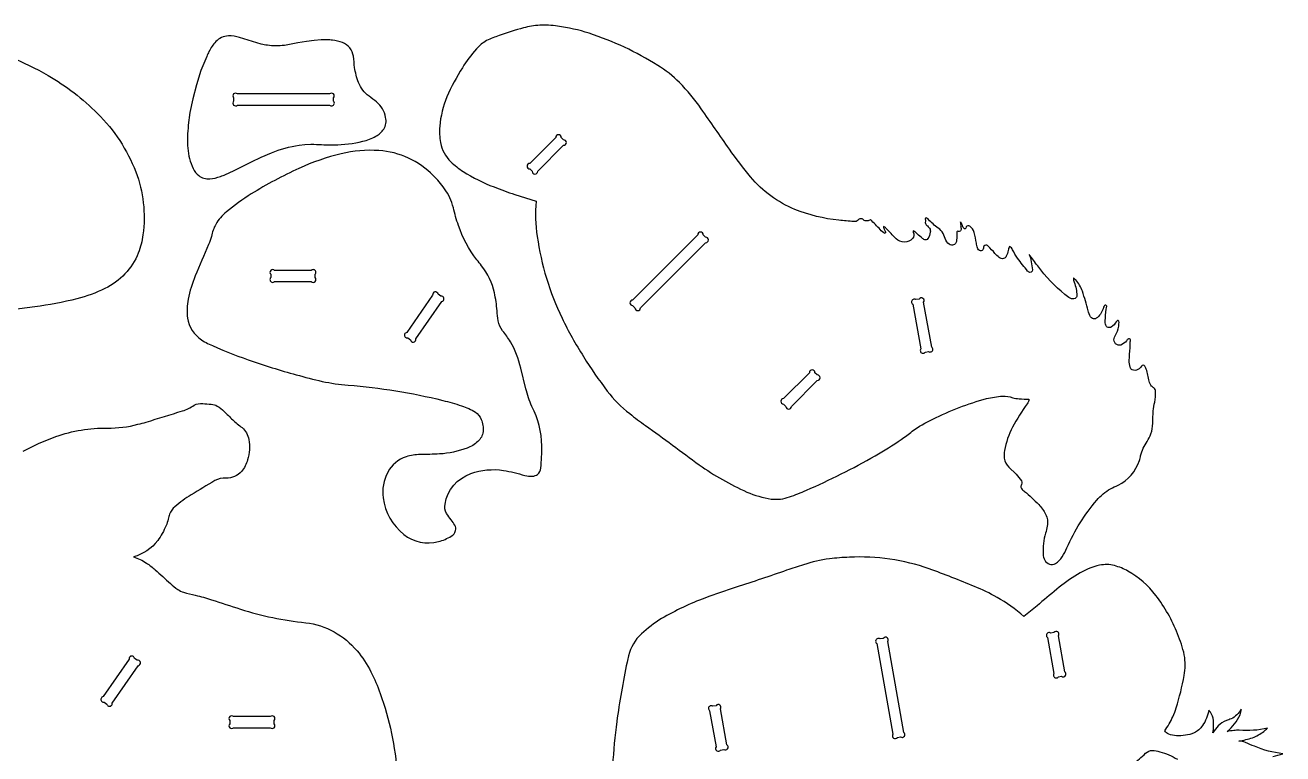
# Model space of a CAD drawing. Extents: x 34.6 to 62, y 23.4 to 47.1.
# Drawn here: x 46.12 to 60.29, y 38.92 to 47.12 of the extents above; entities that cross this region are included whole.
import ezdxf

# ---------------------------------------------------------------- set-up
doc = ezdxf.new("R2010")
doc.units = 0
doc.header["$MEASUREMENT"] = 0
doc.layers.get('0').update_dxf_attribs({"linetype": 'CONTINUOUS'})

msp = doc.modelspace()

# ---------------------------------------------------------------- linework, layer by layer
for points in [[(55.565, 44.932, 0.472542), (55.505, 44.927, -0.22285), (55.456, 44.912, 0.001624), (55.288, 44.926, -0.068121), (54.793, 45.048, -0.12294), (54.294, 45.415, -0.02381), (54.055, 45.727, 0.001574), (53.737, 46.181, 0.042264), (53.492, 46.477, 0.057419), (53.247, 46.67, 0.061287), (52.475, 47.031, 0.042216), (52.119, 47.112, 0.038891), (51.918, 47.122, 0.053878), (51.736, 47.092, 0.024246), (51.461, 47.005, 0.039203), (51.32, 46.948, 0.093957), (51.205, 46.855, 0.045786), (51.047, 46.643, 0.044522), (50.873, 46.315, 0.075403), (50.791, 45.984, 0.062755), (50.8, 45.8, 0.154552), (50.916, 45.586, 0.054283), (51.056, 45.476, 0.050589), (51.403, 45.301, 0.012561), (51.638, 45.216), (51.877, 45.14, 0.056962), (51.89, 44.745, 0.077991), (52.17, 43.826, 0.031223), (52.411, 43.392, 0.021695), (52.679, 43.004, 0.066128), (52.932, 42.75, 0.012098), (53.111, 42.616, -0.002903), (53.716, 42.174, 0.051664), (54.251, 41.868, 0.066066), (54.527, 41.789, 0.116399), (54.731, 41.813, 0.018336), (54.922, 41.888, 0.02908), (55.696, 42.276, 0.025635), (55.991, 42.46, 0.007028), (56.113, 42.551, -0.046863), (56.346, 42.688, -0.049175), (56.952, 42.919, -0.041508), (57.131, 42.948, -0.094251), (57.247, 42.929, 0.043478), (57.319, 42.917, 0.002725), (57.429, 42.912, -0.170198), (57.41, 42.862, 0.034561), (57.245, 42.598, 0.075272), (57.154, 42.336, 0.078691), (57.152, 42.248, 0.149428), (57.203, 42.148), (57.284, 42.067, -0.036385), (57.344, 41.993, -0.259667), (57.341, 41.942, 0.278525), (57.347, 41.906, 0.074068), (57.38, 41.875, -0.021462), (57.54, 41.726, -0.070209), (57.617, 41.618, -0.156754), (57.636, 41.485, -0.042814), (57.617, 41.405, 0.083035), (57.589, 41.168, 0.099043), (57.607, 41.1, 0.410108), (57.729, 41.064, 0.121168), (57.804, 41.138, 0.044531), (57.858, 41.241, -0.071518), (58.193, 41.775, -0.083569), (58.349, 41.905, -0.017319), (58.433, 41.945, 0.199218), (58.674, 42.221, 0.033314), (58.688, 42.277, -0.093942), (58.762, 42.438, 0.043112), (58.804, 42.522, 0.07813), (58.824, 42.641, -0.010511), (58.83, 42.781, -0.045257), (58.847, 42.879, 0.050349), (58.856, 43, 0.219237), (58.837, 43.041, -0.050899), (58.811, 43.059, -0.141018), (58.784, 43.114, 0.034098), (58.751, 43.252, 0.04051), (58.736, 43.284, 0.540897), (58.698, 43.286, -0.124694), (58.658, 43.246, -0.224341), (58.593, 43.243, -0.20451), (58.57, 43.273, -0.08534), (58.56, 43.35, -0.022348), (58.568, 43.49, 0.004974), (58.571, 43.559, 0.092324), (58.572, 43.582, 0.465358), (58.55, 43.591, 0.142161), (58.529, 43.57, -0.140197), (58.465, 43.522, -0.573079), (58.389, 43.596, -0.097038), (58.416, 43.655, 0.11842), (58.443, 43.761, 0.177577), (58.441, 43.792, 0.309517), (58.426, 43.798, 0.161792), (58.413, 43.784, -0.100321), (58.357, 43.724, -0.478851), (58.295, 43.747, -0.115052), (58.289, 43.795, -0.031602), (58.301, 43.925, 0.072918), (58.306, 43.958, 0.578926), (58.282, 43.968, 0.123345), (58.271, 43.947, -0.130178), (58.203, 43.833, -0.108216), (58.172, 43.816, -0.318296), (58.124, 43.839, -0.094082), (58.095, 43.909, 0.021518), (58.032, 44.128, 0.09786), (57.957, 44.255, 0.03274), (57.93, 44.28, 0.121912), (57.94, 44.229, -0.083977), (57.969, 44.081, -0.265467), (57.949, 44.045, -0.227759), (57.894, 44.049, -0.073492), (57.835, 44.091, -0.063951), (57.528, 44.412, -0.001993), (57.432, 44.543, -0.065814), (57.454, 44.46, -0.033038), (57.468, 44.369, -0.636537), (57.426, 44.345, -0.1072), (57.415, 44.355, -0.02213), (57.302, 44.499, -0.035849), (57.246, 44.594, 0.147773), (57.212, 44.631, 0.117008), (57.195, 44.588, -0.065461), (57.174, 44.521, -0.186611), (57.143, 44.495, -0.236214), (57.094, 44.507, -0.068673), (57.047, 44.553, 0.019958), (56.97, 44.635, 0.052886), (56.954, 44.647, 0.456459), (56.919, 44.624, -0.036884), (56.914, 44.602, -0.319333), (56.883, 44.583, -0.244637), (56.85, 44.615, -0.054525), (56.838, 44.67, 0.026472), (56.811, 44.789, 0.168091), (56.763, 44.861, 0.460719), (56.724, 44.851), (56.72, 44.836, -0.371112), (56.702, 44.829, -0.176591), (56.68, 44.863, 0.077651), (56.663, 44.902, 0.04134), (56.657, 44.909, -0.077471), (56.66, 44.869, -0.024305), (56.665, 44.824, -0.387706), (56.645, 44.8, 0.04491), (56.627, 44.803, 0.281354), (56.619, 44.795, 0.124384), (56.616, 44.765, -0.072041), (56.612, 44.686, -0.534247), (56.532, 44.656, -0.168584), (56.485, 44.721, 0.199715), (56.391, 44.85, -0.036089), (56.284, 44.947, 0.100537), (56.273, 44.953, 0.324624), (56.26, 44.944, 0.074546), (56.263, 44.933, -0.02832), (56.261, 44.901, 0.217003), (56.278, 44.869, -0.080053), (56.31, 44.837, -0.174452), (56.318, 44.793, -0.120196), (56.292, 44.72, -0.413352), (56.244, 44.711, -0.05516), (56.215, 44.736, -0.039078), (56.158, 44.786, 0.087231), (56.125, 44.806, 0.316019), (56.127, 44.793, -0.317179), (56.117, 44.721, -0.217836), (56.029, 44.681, -0.214543), (55.932, 44.719, 0.00346), (55.819, 44.838, 0.077735), (55.79, 44.857, 0.105778), (55.802, 44.817, -0.064046), (55.813, 44.791, -0.174397), (55.81, 44.778, -0.098785), (55.754, 44.822, 0.010363), (55.644, 44.934, -0.192388), (55.606, 44.919, -0.226857)], [(50.182, 46.084, 0.184781), (50.08, 46.259, 0.011254), (49.995, 46.322, -0.136454), (49.877, 46.477, -0.060758), (49.833, 46.646, -0.002191), (49.819, 46.772, 0.26826), (49.696, 46.926, 0.07219), (49.582, 46.953, 0.020381), (49.523, 46.957), (49.455, 46.956), (49.377, 46.951), (49.29, 46.94), (49.192, 46.924, -0.008983), (49.042, 46.895, -0.07392), (48.85, 46.896, -0.020643), (48.78, 46.91), (48.536, 46.983, 0.078568), (48.411, 47.002, 0.192811), (48.269, 46.937, 0.07529), (48.192, 46.826, 0.019181), (48.166, 46.771), (48.102, 46.612), (48.05, 46.451), (48.009, 46.293), (47.978, 46.14), (47.959, 45.996, 0.044501), (47.953, 45.737, 0.08879), (48.013, 45.509, 0.107011), (48.077, 45.429, 0.188625), (48.201, 45.393, 0.071924), (48.323, 45.42, 0.017438), (48.378, 45.441), (48.469, 45.483), (48.671, 45.584), (48.78, 45.637), (48.896, 45.686, -0.059152), (49.207, 45.772), (49.273, 45.779), (49.339, 45.782), (49.373, 45.782, 0.016769), (49.601, 45.775, 0.054486), (49.925, 45.815, 0.057388), (50.072, 45.872, 0.122302), (50.16, 45.952, 0.205506)], [(48.47, 46.304), (48.47, 46.268, 1), (48.514, 46.223), (49.551, 46.223, 1), (49.595, 46.268), (49.595, 46.304, 1), (49.551, 46.348), (48.514, 46.348, 1)], [(51.807, 45.504), (51.833, 45.478, 1), (51.896, 45.478), (52.187, 45.77, 1), (52.187, 45.832), (52.161, 45.858, 1), (52.098, 45.858), (51.807, 45.567, 1)], [(48.188, 44.652, 0.005788), (48.036, 44.3, 0.04105), (47.957, 44.039, 0.080681), (47.951, 43.826, 0.205977), (48.107, 43.581, 0.045633), (48.177, 43.541, 0.024714), (48.635, 43.356, 0.019689), (49.176, 43.188, 0.014897), (49.468, 43.113, 0.031658), (49.76, 43.071, -0.040976), (50.826, 42.899, -0.01316), (51.038, 42.839, -0.054976), (51.194, 42.767, -0.154932), (51.257, 42.685, -0.144626), (51.281, 42.548, -0.175825), (51.22, 42.435, -0.099375), (51.1, 42.363, -0.072382), (50.789, 42.296, -0.016027), (50.571, 42.29, 0.062085), (50.414, 42.265, 0.198695), (50.206, 42.089, 0.162273), (50.155, 41.801, 0.193611), (50.386, 41.39, 0.234306), (50.776, 41.31, 0.074764), (50.922, 41.371, 0.197809), (50.971, 41.433, 0.189058), (50.961, 41.496, 0.050269), (50.921, 41.555, -0.029541), (50.869, 41.627, -0.189313), (50.851, 41.733, -0.273344), (51.141, 42.075, -0.126468), (51.51, 42.111, -0.037935), (51.75, 42.053, 0.078528), (51.837, 42.045, 0.124111), (51.893, 42.066, 0.210924), (51.931, 42.138, 0.022805), (51.942, 42.387, 0.113445), (51.83, 42.831, -0.045804), (51.761, 43.031), (51.705, 43.262, 0.073707), (51.587, 43.56, 0.03925), (51.5, 43.683, -0.127436), (51.451, 43.796, -0.025077), (51.438, 43.908, 0.032606), (51.408, 44.111, 0.107501), (51.264, 44.414, 0.017551), (51.209, 44.483, -0.087371), (51.002, 44.869, -0.025339), (50.945, 45.068, 0.101212), (50.845, 45.282, 0.048029), (50.72, 45.428, 0.184975), (50.106, 45.711, 0.074535), (49.682, 45.675, 0.050622), (49.206, 45.51, 0.03268), (48.669, 45.223, 0.031792), (48.389, 45.021, 0.086048), (48.268, 44.88, 0.069194), (48.219, 44.745, -0.034224)], [(53.698, 44.762), (52.965, 44.029, 1), (52.965, 43.967), (52.991, 43.941, 1), (53.054, 43.941), (53.787, 44.674, 1), (53.787, 44.736), (53.761, 44.762, 1)], [(48.888, 44.318), (48.888, 44.281, 1), (48.932, 44.237), (49.344, 44.237, 1), (49.388, 44.281), (49.388, 44.318, 1), (49.344, 44.362), (48.932, 44.362, 1)], [(50.712, 44.084), (50.42, 43.663, 1), (50.431, 43.602), (50.461, 43.581, 1), (50.523, 43.592), (50.814, 44.012, 1), (50.803, 44.074), (50.773, 44.095, 1)], [(56.12, 43.982), (56.211, 43.478, 1), (56.263, 43.443), (56.299, 43.449, 1), (56.334, 43.5), (56.243, 44.004, 1), (56.192, 44.039), (56.156, 44.033, 1)], [(54.956, 43.211), (54.665, 42.92, 1), (54.665, 42.858), (54.691, 42.832, 1), (54.754, 42.832), (55.045, 43.123, 1), (55.045, 43.186), (55.019, 43.211, 1)], [(57.639, 40.229), (57.711, 39.824, 1), (57.762, 39.788), (57.798, 39.794, 1), (57.834, 39.845), (57.762, 40.251, 1), (57.711, 40.287), (57.675, 40.28, 1)], [(55.716, 40.162), (55.896, 39.141, 1), (55.947, 39.106), (55.983, 39.112, 1), (56.019, 39.163), (55.839, 40.184, 1), (55.788, 40.22), (55.752, 40.214, 1)], [(47.292, 39.985), (47, 39.565, 1), (47.011, 39.503), (47.041, 39.482, 1), (47.102, 39.493), (47.394, 39.913, 1), (47.383, 39.975), (47.353, 39.996, 1)], [(53.832, 39.406), (53.904, 39, 1), (53.955, 38.964), (53.991, 38.971, 1), (54.027, 39.022), (53.955, 39.427, 1), (53.904, 39.463), (53.868, 39.457, 1)], [(48.47, 39.215), (48.882, 39.215, 1), (48.926, 39.259), (48.926, 39.296, 1), (48.882, 39.34), (48.47, 39.34, 1), (48.426, 39.296), (48.426, 39.259, 1)]]:
    msp.add_lwpolyline(points, format="xyb", close=True)
for points in [[(45.486, 46.917, -0.071157), (46.379, 46.556, -0.063535), (46.937, 46.129, -0.103883), (47.367, 45.473, -0.125822), (47.448, 44.764, -0.058409), (47.396, 44.557, -0.186899), (47.02, 44.159, -0.053724), (46.704, 44.043, -0.029719), (46.229, 43.952), (45.65, 43.876, 0.016937)], [(46.098, 42.326, -0.038158), (46.468, 42.492, -0.087709), (47.047, 42.587, 0.064684), (47.392, 42.63, 0.012478), (47.484, 42.655, 0.001256), (47.894, 42.781, 0.078682), (48.024, 42.845, -0.153023), (48.121, 42.864, 0.00732), (48.218, 42.857, -0.123438), (48.286, 42.835, -0.04468), (48.362, 42.776, -0.006183), (48.459, 42.68, 0.021229), (48.565, 42.593, -0.173316), (48.64, 42.459, -0.124233), (48.626, 42.23, -0.105892), (48.559, 42.1, -0.23034), (48.384, 42.025, 0.138003), (48.257, 41.996, 0.001332), (47.992, 41.836, 0.04333), (47.808, 41.703, 0.107282), (47.748, 41.619, 0.042863), (47.733, 41.562, -0.04307), (47.708, 41.49, -0.063856), (47.614, 41.321, -0.162699), (47.342, 41.138, -0.08012), (47.488, 41.068, -0.035438), (47.586, 40.992, -0.002832), (47.757, 40.838, 0.030554), (47.84, 40.771, 0.073925), (47.906, 40.74, 0.01298), (48.038, 40.707, -0.012643), (48.22, 40.656, -0.003217), (48.546, 40.549, 0.050106), (49.282, 40.397, -0.190981), (49.86, 40.08, -0.060071), (50.016, 39.845, -0.033689), (50.121, 39.6, -0.070329), (50.312, 38.69, 0.000867)], [(60.177, 38.891, 0.02481), (60.29, 38.923, -0.072462), (59.969, 39.006, 0.002512), (59.869, 39.048, 0.084174), (59.794, 39.064, 0.028857), (59.949, 39.103, 0.084355), (60.074, 39.174, 0.016017), (60.118, 39.209, -0.076831), (59.797, 39.187, 0.033953), (59.738, 39.184, 0.016224), (59.661, 39.172, 0.116639), (59.809, 39.361, 0.10824), (59.82, 39.424, -0.160307), (59.707, 39.315, -0.020077), (59.654, 39.297, 0.118622), (59.562, 39.235, 0.056735), (59.502, 39.159, 0.071798), (59.508, 39.298, 0.112281), (59.474, 39.391, 0.042976), (59.455, 39.413, -0.127297), (59.383, 39.239, -0.139663), (59.29, 39.156, -0.103129), (59.09, 39.124, -0.070306), (59.004, 39.142, -0.139531), (58.96, 39.179, 0.031574), (59.051, 39.339, 0.033688), (59.089, 39.439, 0.027922), (59.179, 39.802, 0.089098), (59.18, 40.035, 0.043241), (59.104, 40.271, 0.069097), (58.859, 40.705, 0.099062), (58.545, 40.978, 0.055164), (58.393, 41.04, 0.114018), (58.226, 41.044, 0.083585), (57.976, 40.941, 0.031644), (57.742, 40.773, 0.006245), (57.521, 40.587, -0.012228), (57.371, 40.466, 0.060098), (57.07, 40.682, 0.032892), (56.816, 40.804, 0.012103), (56.305, 41.004, 0.096467), (55.407, 41.134, 0.018174), (55.183, 41.116, 0.043455), (54.89, 41.05, 0.013124), (54.7, 40.987, -0.004811), (54.13, 40.796, 0.006416), (53.78, 40.675, 0.044644), (53.29, 40.443, 0.051416), (53.063, 40.271, 0.145762), (52.919, 40.025, 0.017655), (52.902, 39.953, 0.01655), (52.786, 39.284, 0.020828), (52.74, 38.791, 0.022262)], [(58.602, 38.803, 0.023117), (58.743, 38.928, -0.200838), (58.82, 38.959, -0.055662), (58.904, 38.945, -0.068955), (59.102, 38.86, -0.011762)]]:
    msp.add_lwpolyline(points, format="xyb")

doc.saveas('drawing.dxf')
